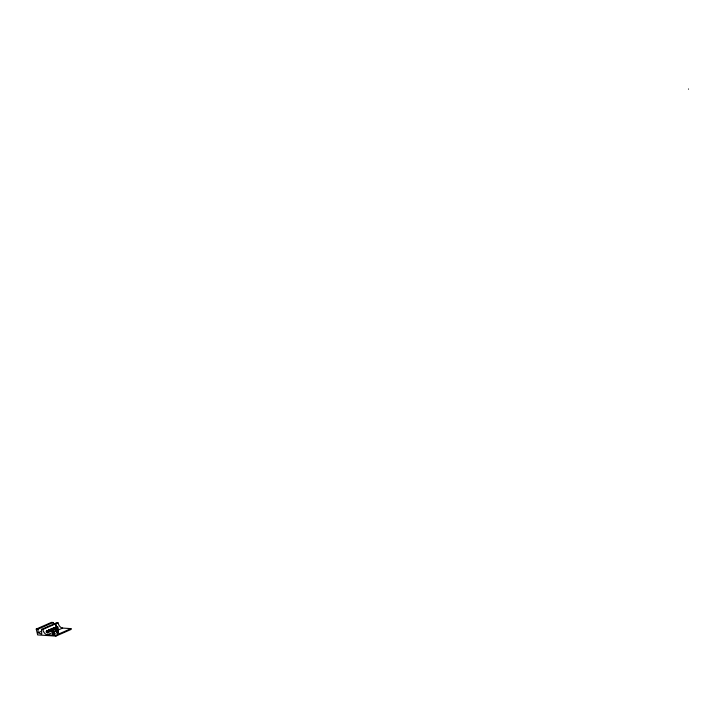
<?xml version="1.0" encoding="UTF-8"?>
<svg xmlns="http://www.w3.org/2000/svg" width="725" height="725" viewBox="0 0 725 725"><rect width="100%" height="100%" fill="white"/><g stroke="black" fill="none" stroke-linecap="round" stroke-linejoin="round"><path stroke-width="1.09" d="M49.191 630.36C49.934 632.68 50.995 630.07 48.838 630.107C47.469 630.94 49.735 629.599 48.947 631.611C50.279 632.254 48.068 630.224 48.077 631.285C44.832 629.853 48.33 633.55 47.415 631.212M52.997 630.188L51.448 629.01L50.868 629.291L51.611 629.418L51.484 630.587L52.245 628.602L54.42 628.901L52.834 629.101M51.665 629.146L51.511 630.813L52.408 629.382M49.445 629.753L49.826 630.641L50.687 630.668L49.59 629.69L48.493 632.155L47.352 631.33M51.421 630.088C49.427 629.436 52.345 630.315 53.813 628.303L53.206 630.034M53.17 630.922L52.689 631.493L53.668 631.738L53.478 630.94L52.689 631.647L53.414 631.33M53.251 631.919L53.723 631.348M688.514 88.976L688.533 89.166M54.447 627.669C53.287 627.85 55.598 629.182 55.263 628.086M56.487 628.194L55.716 627.478L55.544 628.213M51.176 630.351C51.103 629.309 49.88 629.708 51.375 630.868L51.683 629.925M52.753 628.974C51.258 627.161 52.871 631.103 53.242 629.128M47.207 631.257L47.442 632.019L46.617 631.085L47.75 631.847L48.793 631.43L47.932 630.523L47.46 630.977L48.593 631.557L47.406 631.122M46.255 631.865C48.874 631.212 45.856 634.257 46.699 630.958M46.309 632.01L46.781 630.949M46.391 632.146L46.944 630.958M46.617 632.39L47.107 631.013M46.726 632.481L46.935 631.919M46.844 632.553L47.506 630.614M46.971 632.617L47.714 630.523M47.089 632.662L47.823 630.514M47.207 632.68L48.04 630.56M47.324 632.671L48.149 630.623M47.451 632.535C44.171 629.046 49.191 636.632 48.521 630.152M47.959 632.209L48.675 630.107M48.022 632.236L48.838 630.107M48.194 632.263L48.593 631.022M48.675 630.841L48.919 630.125M48.285 632.254L48.729 631.23M48.838 631.004L49.064 630.206M48.865 631.756C49.237 626.581 51.81 633.025 49.635 629.753M48.974 631.928L49.155 631.131M49.282 630.877L49.753 629.681M49.282 631.647L49.835 629.69M49.382 631.602L49.708 630.551M49.798 630.306L49.998 629.744M49.499 631.52L50.433 629.309M49.699 631.611L50.061 630.786L49.309 630.378M50.107 630.505L50.424 629.518M49.98 631.393L50.442 630.07M50.098 631.412L50.56 630.206M50.678 629.916L50.968 629.092M50.215 631.393L50.641 630.342M50.795 630.016L51.14 629.092M50.451 631.285L50.696 630.478M50.832 630.025L51.294 628.992M51.212 629.726L51.448 629.01M51.312 629.808L51.529 629.046M50.949 631.058L51.294 630.206M50.904 631.004C48.747 628.457 52.273 632.834 52.091 628.593M51.81 629.771L52.273 628.512M51.928 629.916L52.517 628.412L51.955 629.69M51.819 630.533L52.273 629.264M53.297 628.086L52.671 629.3L52.644 628.602M52.445 630.215L54.248 628.874L52.952 628.457L53.142 634.466M52.544 630.243L52.889 629.572M53.016 629.228L53.505 627.977L53.124 629.255M52.735 630.252L53.034 629.572M52.916 630.224L53.197 629.626M53.224 629.264C52.979 625.847 54.312 632.127 54.031 628.584M53.505 629.662C54.529 628.385 53.532 630.279 53.632 629.808M53.614 629.907L54.139 628.611M53.822 629.798L54.239 628.666M55.472 628.847C52.707 625.013 56.931 632.191 54.248 628.231M54.003 629.753L54.384 628.82M54.719 627.741L54.022 628.249L54.665 627.487M55.037 628.566L54.855 629.291L55.58 627.487M55.073 628.33L55.363 627.587M55.073 629.282L55.716 627.478M55.154 629.228L55.861 627.497M57.067 628.303C58.435 627.596 55.408 627.089 55.444 628.122M55.907 628.394L56.26 627.188M56.033 628.276L56.088 627.315M56.124 628.385L56.74 626.971L57.447 627.642M56.342 628.267L56.795 626.953M56.505 628.412L56.713 627.025M56.641 628.484L56.804 627.741M56.758 628.385L57.057 627.823M56.849 628.493L57.32 627.506M57.565 627.587C55.807 627.904 57.393 628.24 56.849 627.216M57.42 628.213L57.619 627.651M53.025 628.194C54.574 628.403 52.49 632.327 53.804 631.267M56.224 628.203C54.185 625.467 56.314 632.925 57.157 633.451M55.517 627.578L55.87 628.213M48.493 632.155L47.605 630.641L49.481 631.076M54.221 633.777C56.74 635.952 48.928 625.059 52.689 631.647M54.991 627.868L55.653 627.56M53.197 622.476L37.954 629.182L38.171 632.717L41.76 634.239L41.47 629.409L42.775 629.499A5.175 3.045 66.3 0 0 47.379 634.783L62.622 628.077L70.968 628.629L71.159 629.409L55.916 636.106L37.655 634.91L36.25 629.064L51.493 622.367L53.197 622.476L53.306 624.243M41.47 629.409L56.713 622.712L58.018 622.793A5.175 3.045 66.3 0 0 62.622 628.077M42.775 629.499L58.018 622.793M38.171 632.717L41.225 631.375M52.753 631.103L53.478 630.94M52.943 631.901L53.668 631.738M58.172 632.263L57.057 629.01C58.127 630.342 56.55 633.605 57.492 632.445M47.379 634.783L55.725 635.327L70.968 628.629M52.952 628.457C53.849 644.045 53.387 623.355 52.771 634.52M52.997 631.511L51.72 628.992M57.438 629.753L57.429 626.799L57.982 631.112M57.565 626.898L57.112 626.871M53.723 628.448L53.514 631.403M53.46 634.384L52.698 634.384L53.387 634.357M52.834 630.134L52.209 629.943M36.25 629.064L37.954 629.182M55.925 628.185L55.381 628.049L55.453 628.647M49.735 631.085L50.342 631.267L50.098 630.741M53.55 628.892L52.898 628.938M56.296 627.442L57.012 628.222M52.082 628.901L51.457 629.218M53.052 631.122L53.36 631.711M54.982 633.659L53.704 631.194L53.632 628.421M53.324 631.248L54.719 633.831M53.124 631.466L54.357 633.94M56.251 625.657L57.039 631.167L55.626 623.962L58.1 632.182M55.725 627.705L57.039 631.167M55.444 627.895L57.538 633.396M55.272 627.678L57.184 632.581L56.423 627.315M56.885 629.798L57.801 632.309M55.725 635.327L55.916 636.106M57.057 629.01L57.683 633.342M57.81 626.781L58.571 632.943M57.184 626.926L57.547 630.714M52.925 631.43L53.079 634.384"/></g></svg>
